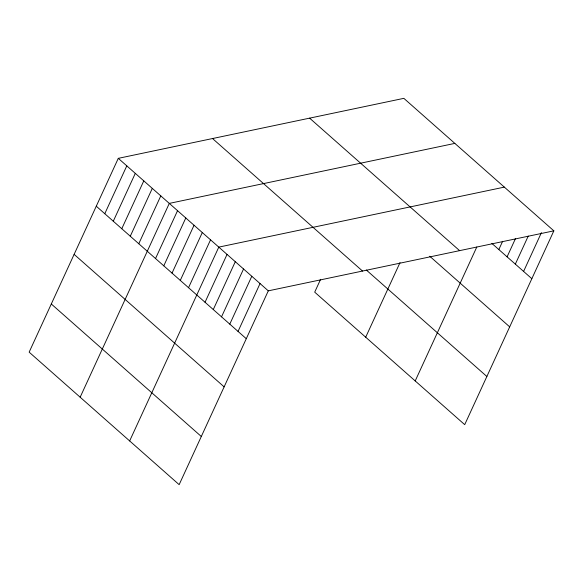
<?xml version="1.0" encoding="UTF-8"?>
<svg xmlns="http://www.w3.org/2000/svg" width="583" height="583" viewBox="0 0 583 583"><rect width="100%" height="100%" fill="white"/><g stroke="black" fill="none" stroke-linecap="round" stroke-linejoin="round"><path stroke-width="0.87" d="M553.85 230.846L403.844 98.345L118.291 158.343L29.15 352.154L179.156 484.655L268.297 290.844L553.85 230.846L464.709 424.657L314.703 292.156L320.606 279.308M104.78 213.706L126.795 165.856M113.284 221.219L135.292 173.362M121.781 228.725L143.79 180.868M130.279 236.232L152.294 188.382M138.783 243.745L160.791 195.888M80.155 397.205L169.296 203.394L454.842 143.396M155.53 258.539L177.545 210.682M163.787 265.826L185.795 217.969M172.036 273.114L194.044 225.257M180.285 280.401L202.294 232.544M188.535 287.689L210.543 239.832M129.652 440.93L218.793 247.119L504.346 187.121M205.034 302.264L227.049 254.407M213.283 309.551L235.299 261.694M221.533 316.839L243.548 268.982M229.789 324.126L251.798 276.269M238.039 331.414L260.047 283.557M365.701 337.2L400.033 262.576M415.205 380.932L476.799 247.017M498.837 249.553L502.633 241.304M507.086 256.841L515.438 238.687M515.336 264.128L528.242 236.071M523.592 271.416L541.425 232.639M491.855 243.388L531.842 278.703M309.609 118.145L459.615 250.646M429.722 256.236L509.688 326.866M366.277 269.98L486.863 376.487M212.525 138.543L362.531 271.044M118.291 158.343L268.297 290.844M96.282 206.2L246.288 338.701M74.128 254.363L224.134 386.864M51.304 303.991L201.31 436.492"/></g></svg>
